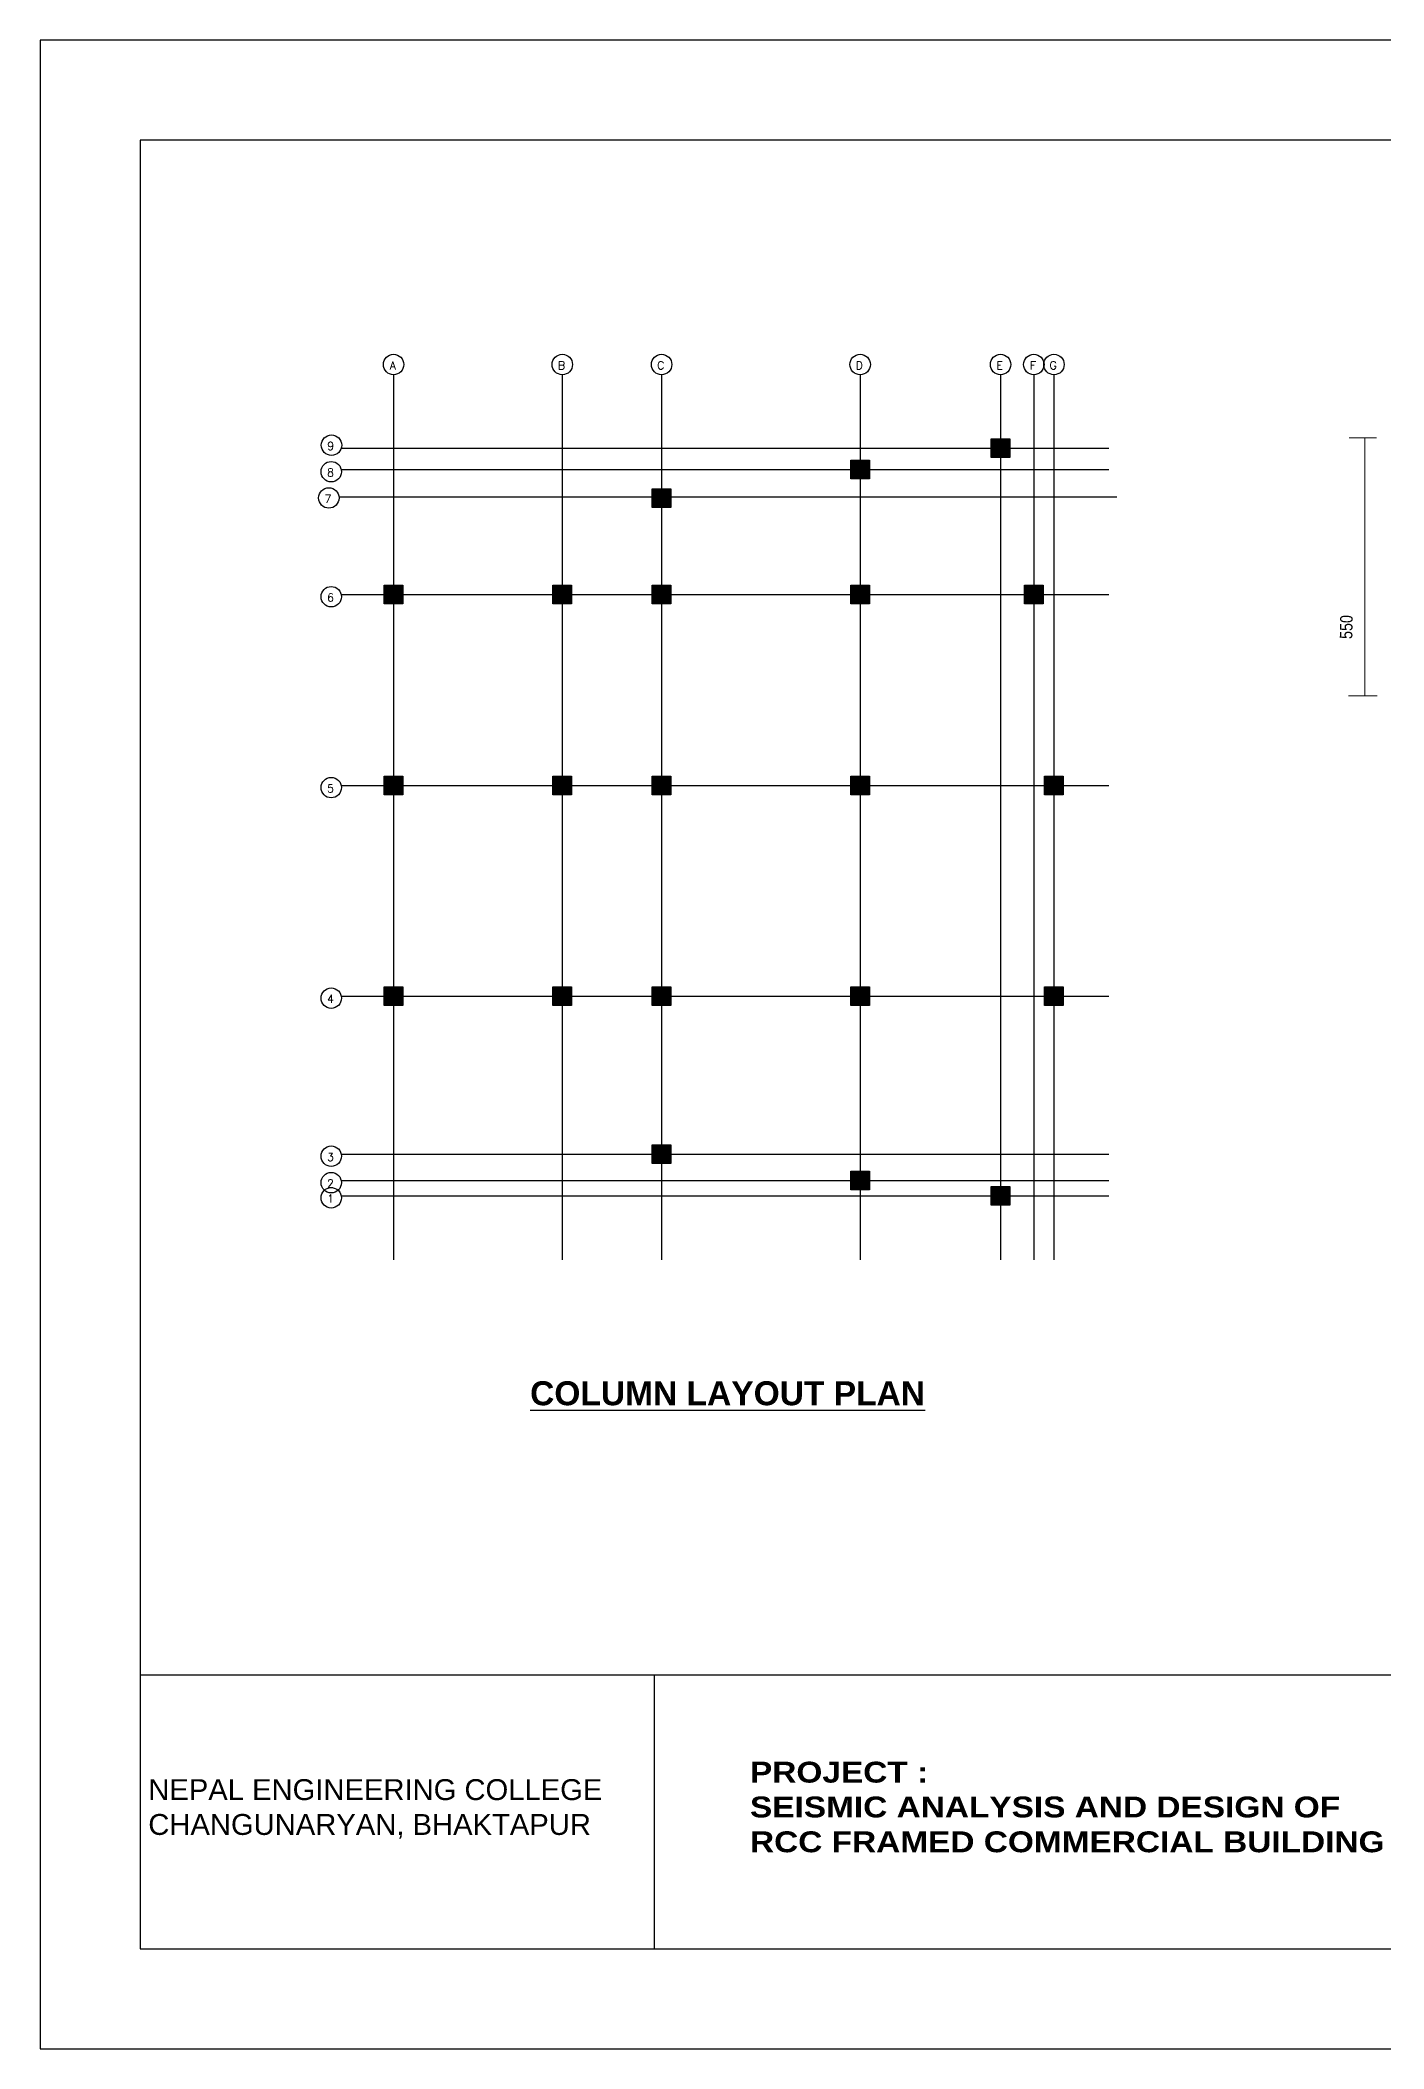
# Model space of a CAD drawing. Header units: inches. Extents: x -301229 to 1083107, y -854236 to 21026.
# Drawn here: x 691643 to 731943, y -345650 to -285418 of the extents above; entities that cross this region are included whole.
import ezdxf
from ezdxf.enums import TextEntityAlignment as Align

# ---------------------------------------------------------------- set-up
doc = ezdxf.new("R2010")
doc.units = ezdxf.units.IN
doc.header["$MEASUREMENT"] = 0
doc.layers.add('00_Text', color=30, linetype='Continuous')
for name, color, linetype, lineweight in [('0_Slab section', 21, 'Continuous', 15), ('T-TEXT', 94, 'Continuous', 15), ('wall', 10, 'Continuous', 30)]:
    doc.layers.add(name, color=color, linetype=linetype, lineweight=lineweight)
doc.styles.add('A3GEN 1--100 0.125', font='simplex.shx', dxfattribs={"height": 5})
doc.styles.add('PUMORI', font='ARIALN.TTF')

# ---------------------------------------------------------------- blocks, each defined once
blk = doc.blocks.new('col 14x14')
at = {"linetype": 'Continuous'}
h = blk.add_hatch(color=253, dxfattribs=at)
h.dxf.hatch_style = 1
h.paths.add_polyline_path([(-7, 7), (7, 7), (7, -7), (-7, -7)])
at = {"color": 3, "linetype": 'Continuous'}
blk.add_lwpolyline([(-7, 7), (7, 7), (7, -7), (-7, -7)], close=True, dxfattribs=at)
blk = doc.blocks.new('grid')
at = {"layer": 'wall', "color": 3}
blk.add_circle((0, 7.7), 7.66, dxfattribs=at)
at = {"color": 2, "linetype": 'Continuous', "style": 'A3GEN 1--100 0.125'}
blk.add_attdef('1', text='', height=6, dxfattribs=at).set_placement((-0.6, 7.1), align=Align.MIDDLE_CENTER)

msp = doc.modelspace()

# ---------------------------------------------------------------- linework, layer by layer
for p, q in [((702242.85, -295453.17), (702242.85, -321993.69)), ((707303.84, -295453.17), (707303.84, -321993.69)), ((710281.15, -295453.17), (710281.15, -321993.69)), ((716235.77, -295453.17), (716235.77, -321993.69)), ((720447.58, -295453.17), (720447.58, -321993.69)), ((721445.11, -295453.17), (721445.11, -321993.69)), ((722050.43, -295453.17), (722050.43, -321993.69)), ((700672.65, -297656.44), (723698.3, -297656.44)), ((700672.65, -298294.5), (723698.3, -298294.5)), ((700604.76, -299111.97), (723936.9, -299111.97)), ((700672.65, -302043.77), (723698.3, -302043.77)), ((700672.65, -307767.66), (723698.3, -307767.66)), ((700672.65, -314082.18), (723698.3, -314082.18)), ((700672.65, -318820.69), (723698.3, -318820.69)), ((700672.65, -319613.8), (723698.3, -319613.8)), ((700672.65, -320067.72), (723698.3, -320067.72)), ((694642.82, -334431.42), (773818.82, -334431.42)), ((710068.82, -342650.42), (710068.82, -334431.42))]:
    msp.add_line(p, q)
for points in [[(691642.82, -345650.42), (776818.82, -345650.42), (776818.82, -285418.42), (691642.82, -285418.42)], [(694642.82, -342650.42), (773818.82, -342650.42), (773818.82, -288418.42), (694642.82, -288418.42)]]:
    msp.add_lwpolyline(points, close=True)
at = {"layer": '0_Slab section'}
for p, q in [((731728.34, -297347.68), (730899.69, -297347.68)), ((731368.8, -297347.68), (731368.8, -305078.96)), ((731368.8, -297347.68), (731728.34, -297347.68)), ((731743.58, -305078.96), (730883.66, -305078.96)), ((731368.8, -305078.96), (731743.58, -305078.96))]:
    msp.add_line(p, q, dxfattribs=at)

# ---------------------------------------------------------------- block references
at = {"color": 2, "linetype": 'Continuous', "xscale": 40, "yscale": 40, "zscale": 40}
for p, values in [((702242.85, -295453.17), {'1': 'A'}), ((707303.84, -295453.17), {'1': 'B'}), ((710281.15, -295453.17), {'1': 'C'}), ((716235.77, -295453.17), {'1': 'D'}), ((720447.58, -295453.17), {'1': 'E'}), ((721445.11, -295453.17), {'1': 'F'}), ((722050.43, -295453.17), {'1': 'G'}), ((700380.07, -297871.65), {'1': '9'}), ((700373.15, -298665.99), {'1': '8'}), ((700300.28, -299453.39), {'1': '7'}), ((700373.15, -302415.26), {'1': '6'}), ((700373.15, -308139.15), {'1': '5'}), ((700373.15, -314453.67), {'1': '4'}), ((700373.15, -319192.18), {'1': '3'}), ((700373.15, -319985.3), {'1': '2'}), ((700373.15, -320439.22), {'1': '1'})]:
    msp.add_blockref('grid', p, dxfattribs=at).add_auto_attribs(values)
for p in [(720447.58, -297656.44), (716235.77, -298294.5), (710281.15, -299147.71), (702242.85, -302043.77), (707303.84, -302043.77), (710281.15, -302043.77), (716235.77, -302043.77), (721445.11, -302043.77), (702242.85, -307767.66), (707303.84, -307767.66), (710281.15, -307767.66), (716235.77, -307767.66), (722050.43, -307767.66), (702242.85, -314082.18), (707303.84, -314082.18), (710281.15, -314082.18), (716235.77, -314082.18), (722050.43, -314082.18), (710281.15, -318820.69), (716235.77, -319613.8), (720447.58, -320067.72)]:
    msp.add_blockref('col 14x14', p, dxfattribs=at)

# ---------------------------------------------------------------- texts
at = {"char_height": 626.5465, "attachment_point": 1}
for s, width, insert in [('{\\fArial Black|b0|i0|c0|p34;       \\P       PROJECT : \\P       SEISMIC ANALYSIS AND DESIGN OF\\P       RCC FRAMED COMMERCIAL BUILDING    }', 25198.9764, (710984.09, -335996.13)), ('\\P\\P\\P{\\fArial|b0|i0|c0|p34; NEPAL ENGINEERING COLLEGE\\P CHANGUNARYAN, BHAKTAPUR}', 15426, (694642.82, -334431.42))]:
    msp.add_mtext_dynamic_manual_height_columns(s, width=width, gutter_width=3132.73, heights=[0], dxfattribs=dict(at, insert=insert))
at = {"layer": '00_Text', "color": 1, "insert": (712418.34, -325997.64), "char_height": 720, "attachment_point": 5, "style": 'PUMORI'}
msp.add_mtext('\\pi-316.8;{\\fArial|b1|i0|c0|p34;\\LCOLUMN LAYOUT PLAN}', dxfattribs=at)
at = {"layer": 'T-TEXT', "insert": (730812.46, -303373.8), "char_height": 375, "attachment_point": 4, "rotation": 88.9701987, "style": 'PUMORI'}
msp.add_mtext('550', dxfattribs=at)

doc.saveas('drawing.dxf')
